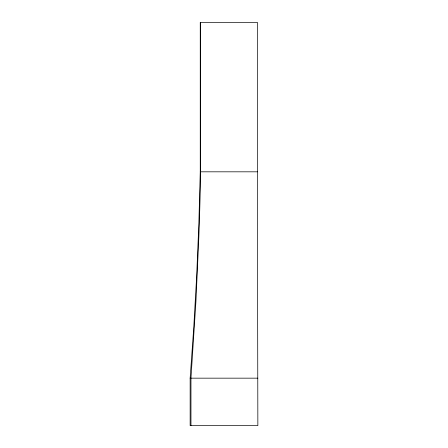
<?xml version="1.0" encoding="UTF-8"?>
<svg xmlns="http://www.w3.org/2000/svg" width="448" height="448" viewBox="0 0 448 448"><rect width="100%" height="100%" fill="white"/><g stroke="black" fill="none" stroke-linecap="round" stroke-linejoin="round"><path stroke-width="0.67" d="M200.25 171.819L198.828 224.263L196.672 275.934L193.777 327.135L190.142 378.162L190.142 425.6L257.858 425.6L257.505 237.238A620.648 4.334 -90 0 1 257.426 171.819L257.426 22.4L200.25 22.4L200.25 171.819L257.426 171.819M190.142 378.162L257.858 378.162M200.648 22.4L200.648 171.819A613.116 95.659 90 0 1 198.839 237.238L195.927 301.571L190.971 378.162L190.971 425.6"/></g></svg>
